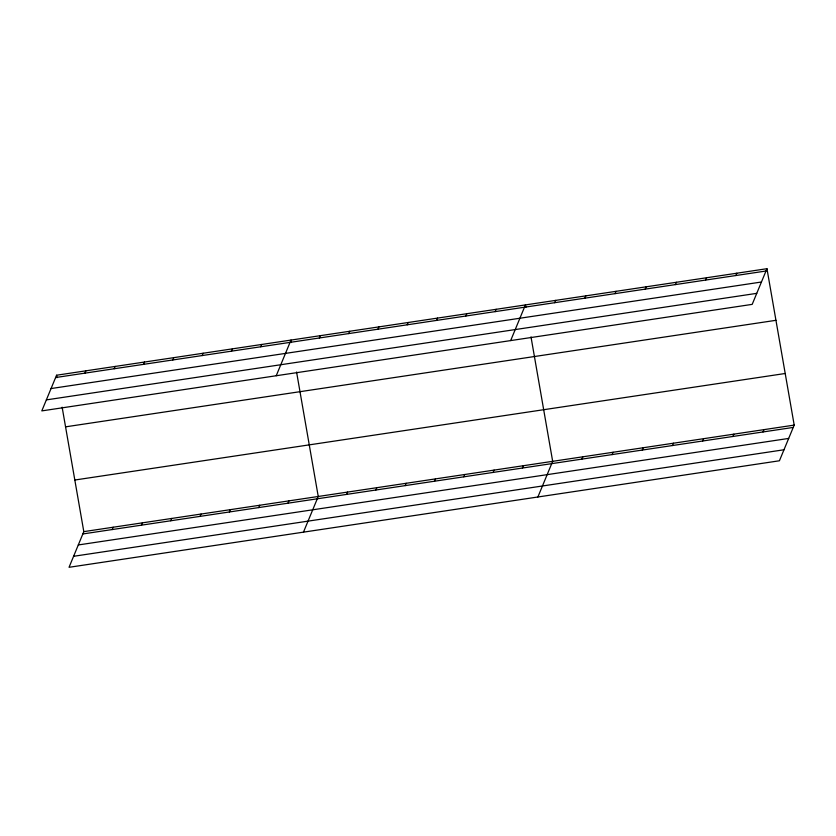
<?xml version="1.0" encoding="UTF-8"?>
<svg xmlns="http://www.w3.org/2000/svg" width="836" height="836" viewBox="0 0 836 836"><rect width="100%" height="100%" fill="white"/><g stroke="black" fill="none" stroke-linecap="round" stroke-linejoin="round"><path stroke-width="1.25" d="M56.576 375.228L41.8 410.894L752.191 304.367L766.957 268.701L56.576 375.228L57.005 377.684M84.917 373.149L85.878 370.829M114.218 368.749L115.18 366.44M143.52 364.36L144.482 362.04M62.136 407.184L83.809 531.633L69.043 567.299L779.424 460.772L794.2 425.106L766.957 268.701M172.833 359.961L173.784 357.651M112.16 529.554L113.121 527.244M202.134 355.572L203.096 353.252M141.462 525.165L142.423 522.845M231.436 351.172L232.398 348.863M170.763 520.765L171.725 518.456M260.738 346.783L261.699 344.463M200.065 516.376L201.027 514.056M276.225 375.74L291.001 340.074L291.43 342.53M229.367 511.977L230.328 509.667M319.342 337.995L320.303 335.675M258.679 507.588L259.63 505.268M348.654 333.595L349.605 331.286M287.981 503.188L288.942 500.879M377.956 329.206L378.907 326.886M303.468 532.145L318.244 496.479L296.571 372.02M407.257 324.807L408.219 322.497M346.585 494.4L347.546 492.09M436.559 320.418L437.521 318.098M375.886 490.011L376.848 487.691M465.861 316.018L466.822 313.709M405.188 485.611L406.15 483.302M495.163 311.629L496.124 309.31M434.501 481.222L435.451 478.903M510.66 340.586L525.426 304.921L525.854 307.376M463.802 476.823L464.753 474.514M554.665 302.705L555.616 300.385M493.104 472.434L494.066 470.114M584.855 298.18L585.817 295.86M522.406 468.035L523.367 465.725M615.045 293.645L616.007 291.336M537.893 496.992L552.669 461.326L530.996 336.866M645.235 289.12L646.197 286.811M581.898 459.11L582.859 456.801M675.425 284.595L676.387 282.275M612.088 454.585L613.049 452.276M705.615 280.07L706.577 277.751M642.288 450.061L643.239 447.741M735.805 275.535L736.767 273.226M672.478 445.536L673.429 443.216M702.668 441L703.63 438.691M732.858 436.476L733.82 434.166M763.049 431.951L764.01 429.631M55.615 377.538L766.006 271.01M51.059 388.552L761.439 282.014M46.356 399.89L756.747 293.352M65.563 426.841L775.954 320.313M74.822 480.021L785.213 373.493M83.809 531.633L794.2 425.106M82.858 533.953L793.239 427.426M78.291 544.957L788.682 438.43M73.599 556.295L783.99 449.768"/></g></svg>
